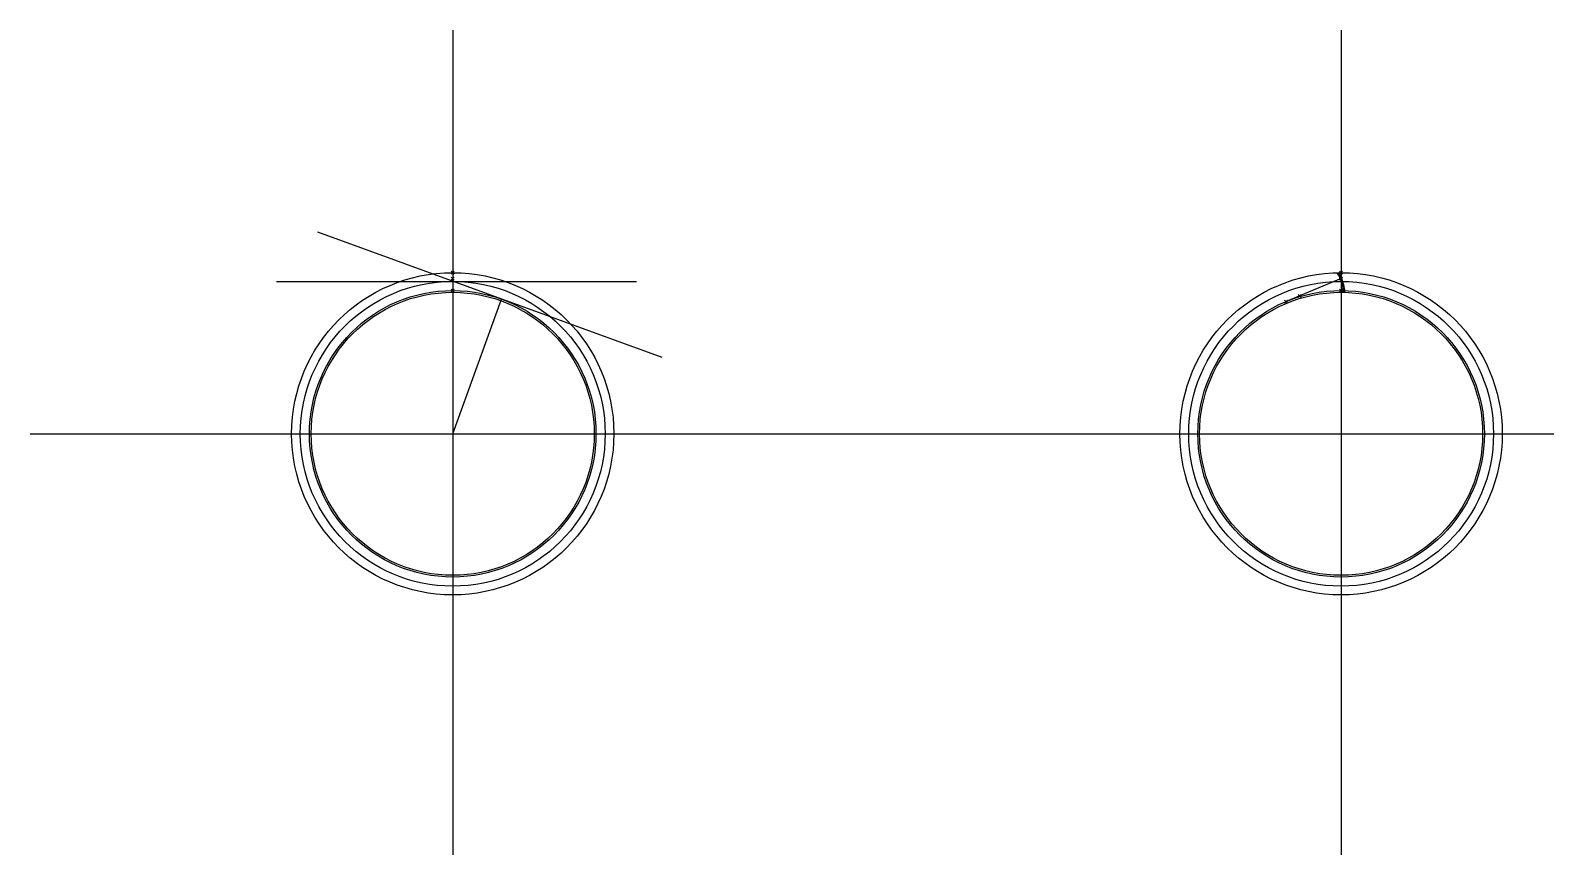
# Model space of a CAD drawing. Header units: millimetres. Extents: x 0 to 2994, y 0 to 654.
# Drawn here: x 546 to 1589, y 86 to 654 of the extents above; entities that cross this region are included whole.
import ezdxf

# ---------------------------------------------------------------- set-up
doc = ezdxf.new("R2010")
doc.units = ezdxf.units.MM
doc.header["$MEASUREMENT"] = 0
doc.header["$PDMODE"] = 3
doc.layers.add('Layer1', color=1, linetype='Continuous')
doc.layers.add('контур', color=7, linetype='Continuous', lineweight=50)

msp = doc.modelspace()

# ---------------------------------------------------------------- linework, layer by layer
for p, q in [((836.5, 654), (836.5, 86)), ((1448.5, 654), (1448.5, 86)), ((980.8, 428.5), (743.5, 514.9)), ((715, 481), (963, 481)), ((1448.5, 482.9), (1410.6, 467.1)), ((836.5, 376), (870.2, 468.7)), ((545.5, 376), (1157.5, 376)), ((1157.5, 376), (1769.5, 376))]:
    msp.add_line(p, q)
for centre, radius in [((836.5, 376), 111), ((836.5, 376), 105), ((1448.5, 376), 111), ((1448.5, 376), 105), ((836.5, 376), 98.7), ((836.5, 376), 97.5), ((1448.5, 376), 98.7), ((1448.5, 376), 97.5)]:
    msp.add_circle(centre, radius)
for p in [(836.5, 487), (836.5, 487), (1448.5, 487), (1448.5, 487), (836.5, 474.7), (1420, 471), (1448.5, 474.7), (1410.6, 467.1)]:
    msp.add_point(p)
at = {"layer": 'Layer1'}
for p, q in [((836.5, 487), (836.5, 474.7)), ((1448.5, 487), (1448.5, 474.7))]:
    msp.add_line(p, q, dxfattribs=at)
for p in [(836.5, 482.9), (1448.5, 482.9)]:
    msp.add_point(p, dxfattribs=at)
at = {"layer": 'контур'}
msp.add_arc((1420, 471), 30.8, 4.5432, 31.1511, dxfattribs=at)

doc.saveas('drawing.dxf')
